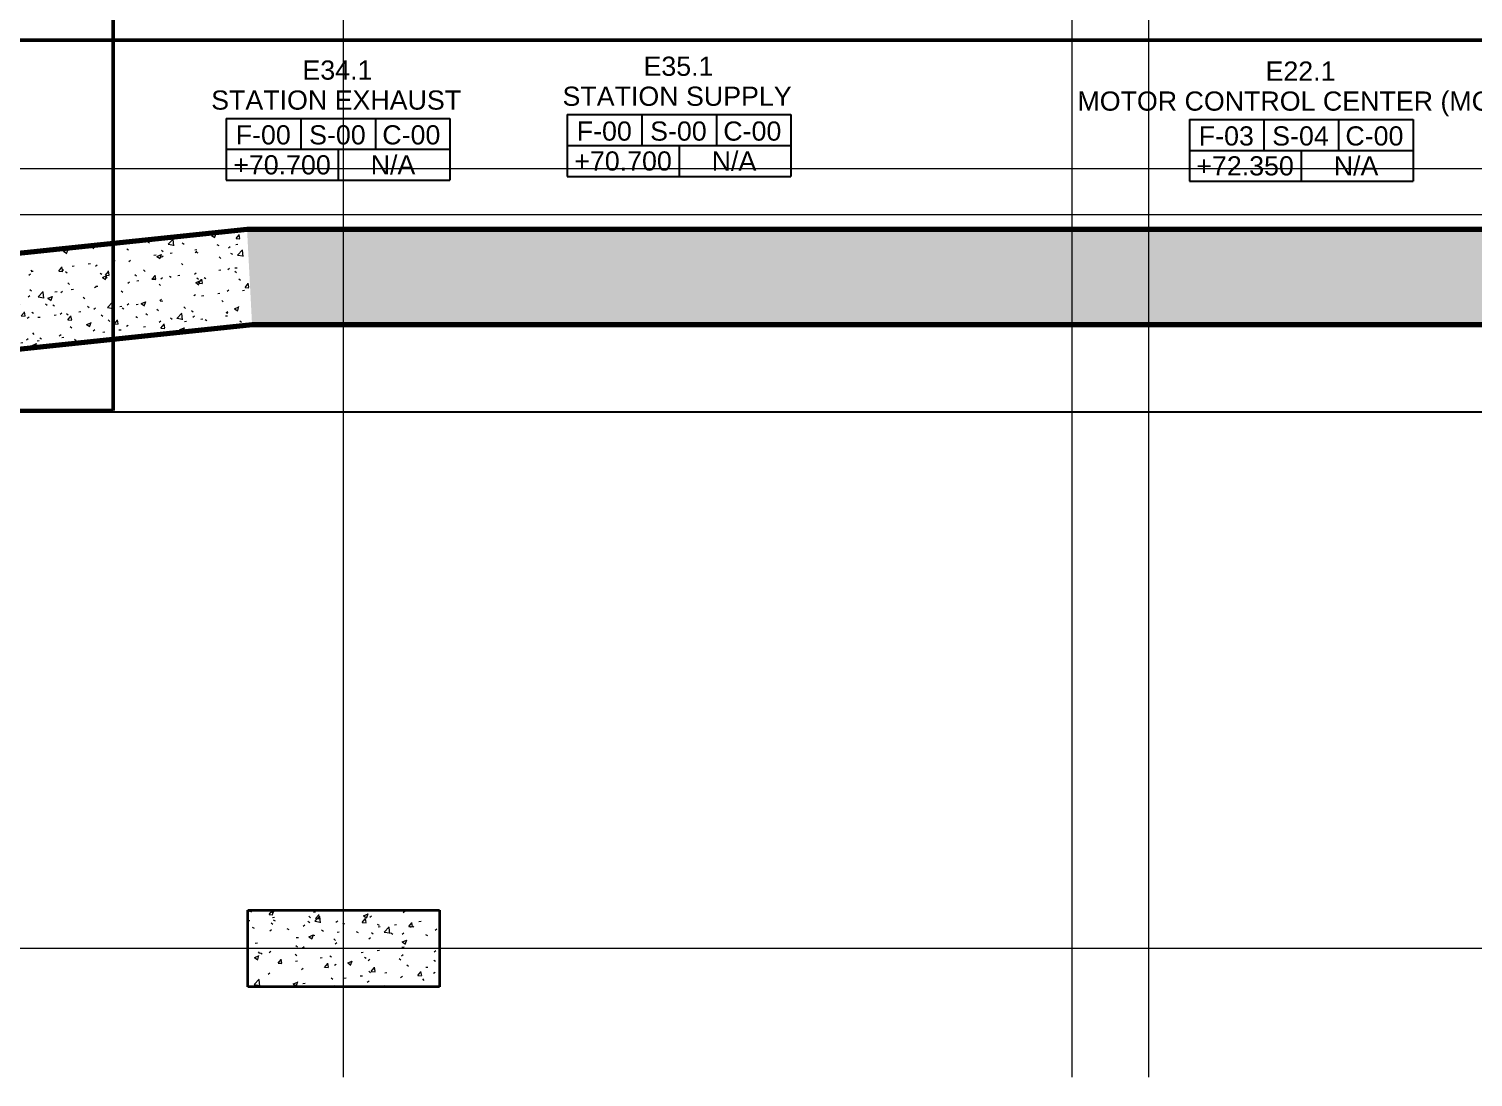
# Model space of a CAD drawing. Header units: millimetres. Extents: x -920221 to -841619, y -18676 to 22445.
# Drawn here: x -886408 to -863807, y -17806 to -1411 of the extents above; entities that cross this region are included whole.
import ezdxf
from ezdxf.xclip import XClip

# ---------------------------------------------------------------- set-up
doc = ezdxf.new("R2010")
doc.units = ezdxf.units.MM
doc.header["$XCLIPFRAME"] = 0
doc.linetypes.add('DPA_Grid _ Level 100', pattern=[10, 5.5, -1.6, 1.3, -1.6])
for name, color, linetype, lineweight in [('A-FLOR-E', 2, 'Continuous', 35), ('A-GENM', 1, 'Continuous', 9), ('A-ROOM-IDEN', 3, 'Continuous', 25), ('A-ROOM-LINE', 3, 'Continuous', 25), ('A-WALL', 5, 'Continuous', 35), ('A-WALL-PATT', 1, 'Continuous', 9), ('G-ANNO-SECL', 3, 'Continuous', 9), ('S-FNDN', 2, 'Continuous', 35), ('S-GRID', 251, 'Continuous', 9)]:
    doc.layers.add(name, color=color, linetype=linetype, lineweight=lineweight)
doc.styles.add('Arial_2', font='arial.ttf', dxfattribs={"height": 300})
pattern_1 = [(50, (0, 0), (728.7365, -63.75582), [76.2, -838.2]), (355, (0, 0), (-140.9716, 764.2276), [60.96, -670.56]), (100.451, (60.7, -5.3), (587.77, 700.46675), [64.76, -712.36]), (46.184, (0, 203.2), (1084.3162, -168.171), [114.3, -1257.3]), (96.636, (90.4, 189.2), (949.6099, 989.7098), [97.14, -1068.54]), (351.184, (0, 203.2), (949.6206, 989.7012), [91.44, -1005.84]), (21, (101.6, 152.4), (606.45787, -409.06057), [76.2, -838.2]), (326, (101.6, 152.4), (247.20834, 736.7529), [60.96, -670.56]), (71.451, (152.14, 118.3), (853.66825, 327.68547), [64.76, -712.36]), (37.5, (0, 0), (12.35469, 338.22012), [33.528, -628.904, 33.528, -647.192, -673.1]), (37.5, (0, 0), (12.35469, 338.22012), [-1343.152, 33.528, -639.572]), (7.5, (0, 0), (267.27887, 400.72213), [33.528, -354.584, 33.528, -613.664, -256.54]), (7.5, (0, 0), (267.27887, 400.72213), [-1035.304, 33.528, -223.012]), (327.5, (-226.57, 0), (542.36333, -22.915345), [33.528, -220.472, 33.528, -758.952, -1051.56]), (327.5, (-226.57, 0), (542.36333, -22.915345), [-1046.48, 33.528, -1018.032]), (317.5, (-328.17, 0), (592.51696, 101.7071), [33.528, -296.672, 33.528, -492.76, -746.76]), (317.5, (-328.17, 0), (592.51696, 101.7071), [-856.488, 33.528, -713.232])]

# ---------------------------------------------------------------- blocks, each defined once
blk = doc.blocks.new('DPA_Room Tag Box - Standard-4486259-4280-01 ENLARGED LOWER PLATFORM LEVEL - REFLECTED CEILING PLAN - SHEET 1')
at = {"layer": 'A-ROOM-LINE'}
for p, q in [((-17.5, -2.94), (-17.5, -12.6)), ((-17.5, -2.94), (17.5, -2.94)), ((-5.83, -2.94), (-5.83, -7.77)), ((5.83, -2.94), (5.83, -7.77)), ((17.5, -2.94), (17.5, -12.6)), ((-17.5, -7.77), (17.5, -7.77)), ((0, -7.77), (0, -12.6)), ((-17.5, -12.6), (17.5, -12.6))]:
    blk.add_line(p, q, dxfattribs=at)
blk = doc.blocks.new('*U192')
at = {"layer": 'S-GRID', "linetype": 'DPA_Grid _ Level 100'}
for p, q in [((-22800, -21384.7), (-22800, 16961.2)), ((-11400, -21384.7), (-11400, 16961.2)), ((-10198.1, -21384.7), (-10198.1, 16961.2)), ((12525, -7900), (-60212.9, -7900)), ((12525, -19375), (-60212.9, -19375))]:
    blk.add_line(p, q, dxfattribs=at)
blk = doc.blocks.new('Stucture Guage1 - Stucture Guage-9321021-4180-01 LOWER PLATFORM LEVEL - REFLECTED CEILING PLAN')
at = {"layer": 'A-GENM'}
blk.add_line((-857557, -3599), (-913837, -3599), dxfattribs=at)
blk = doc.blocks.new('C-1-PP19-AR-4180-01-B_20250908-040939_EXDOWNLIGHT')
at = {"layer": 'A-GENM'}
blk.add_blockref('Stucture Guage1 - Stucture Guage-9321021-4180-01 LOWER PLATFORM LEVEL - REFLECTED CEILING PLAN', (744682, -3579), dxfattribs=at)

msp = doc.modelspace()

# ---------------------------------------------------------------- hatches: boundary and pattern name
at = {"layer": 'A-WALL-PATT', "lineweight": 9}
h = msp.add_hatch(dxfattribs=at)
h.set_pattern_fill('FP_1', color=256, style=0, pattern_type=2)
h.set_pattern_definition(pattern_1)
h.paths.add_polyline_path([(-895810, -7401), (-882915, -6041), (-882994, -4541), (-895889, -5901)])
h = msp.add_hatch(dxfattribs=at)
h.set_pattern_fill('FP_1', color=256, style=0, pattern_type=2)
h.set_pattern_definition(pattern_1)
h.paths.add_polyline_path([(-846122, -6041), (-846122, -4541), (-882994, -4541), (-882915, -6041), (-881249, -6041)])
at = {"layer": 'S-FNDN', "lineweight": 9}
h = msp.add_hatch(dxfattribs=at)
h.set_pattern_fill('FP_1', color=256, style=0, pattern_type=2)
h.set_pattern_definition(pattern_1)
h.paths.add_polyline_path([(-882982, -16396), (-879982, -16396), (-879982, -15196), (-882982, -15196)])
h = msp.add_hatch(dxfattribs=at)
h.set_pattern_fill('FP_1', color=256, style=0, pattern_type=2)
h.set_pattern_definition(pattern_1)
h.paths.add_polyline_path([(-882982, -16396), (-879982, -16396), (-879982, -15196), (-882982, -15196)])

# ---------------------------------------------------------------- linework, layer by layer
at = {"color": 8}
msp.add_lwpolyline([(-915637, -7401), (-846122, -7401), (-846122, 17972), (-915637, 17972)], close=True, dxfattribs=at)
at = {"layer": 'A-FLOR-E'}
for p, q in [((-882994, -4541), (-895889, -5901)), ((-895889, -5901), (-882994, -4541)), ((-846122, -4541), (-882994, -4541)), ((-882994, -4541), (-846122, -4541))]:
    msp.add_line(p, q, dxfattribs=at)
at = {"layer": 'A-WALL', "color": 7, "lineweight": 70}
for p, q in [((-895889, -5901), (-882994, -4541)), ((-882994, -4541), (-846122, -4541)), ((-882915, -6041), (-895810, -7401)), ((-846122, -6041), (-882915, -6041))]:
    msp.add_line(p, q, dxfattribs=at)
at = {"layer": 'G-ANNO-SECL', "linetype": 'DPA_Grid _ Level 100', "lineweight": 50}
for p, q in [((-885090, 20634), (-885090, -7381)), ((-918410, -1588), (-844554, -1588)), ((-885090, -7381), (-893368, -7381))]:
    msp.add_line(p, q, dxfattribs=at)
at = {"layer": 'S-FNDN'}
for p, q in [((-882982, -16396), (-882982, -15196)), ((-882982, -15196), (-879982, -15196)), ((-879982, -15196), (-879982, -16396)), ((-879982, -16396), (-882982, -16396))]:
    msp.add_line(p, q, dxfattribs=at)

# ---------------------------------------------------------------- block references
msp.add_blockref('*U192', (-858682, 3579))
ref = msp.add_blockref('C-1-PP19-AR-4180-01-B_20250908-040939_EXDOWNLIGHT', (-744682, 3579))
XClip(ref).set_block_clipping_path([(-170955.0000000005, -10980.0029952963), (-101439.2544794675, 14393.0014498747)])
at = {"layer": 'A-ROOM-IDEN', "xscale": 99.99999999999993, "yscale": 99.99999999999993, "zscale": 99.99999999999993}
for p in [(-881568, -2517), (-876232, -2458), (-866497, -2534)]:
    msp.add_blockref('DPA_Room Tag Box - Standard-4486259-4280-01 ENLARGED LOWER PLATFORM LEVEL - REFLECTED CEILING PLAN - SHEET 1', p, dxfattribs=at)

# ---------------------------------------------------------------- texts
at = {"layer": 'A-ROOM-IDEN', "lineweight": 9, "char_height": 300, "attachment_point": 1, "style": 'Arial_2'}
for s, insert, width in [('E34.1', (-882127, -1905), 1354.85), ('E35.1', (-876790, -1845), 1354.85), ('E22.1', (-867056, -1921), 1354.85), ('STATION EXHAUST', (-883555, -2374), 4810.12), ('STATION SUPPLY', (-878057, -2314), 4417.3), ('MOTOR CONTROL CENTER (MCC)', (-869999, -2390), 8481.85), ('F-00', (-883171, -2918), 1058.23), ('S-00', (-882022, -2918), 1090.29), ('C-00', (-880877, -2918), 1114.35), ('F-00', (-877834, -2859), 1058.23), ('S-00', (-876686, -2859), 1090.29), ('C-00', (-875541, -2859), 1114.35), ('F-03', (-868100, -2935), 1058.23), ('S-04', (-866951, -2935), 1090.29), ('C-00', (-865806, -2935), 1114.35), ('+70.700', (-883210, -3387), 1883.97), ('N/A', (-881059, -3387), 857.81), ('+70.700', (-877873, -3327), 1883.97), ('N/A', (-875723, -3327), 857.81), ('N/A', (-865988, -3403), 857.81), ('+72.350', (-868139, -3403), 1883.97)]:
    msp.add_mtext(s, dxfattribs=dict(at, insert=insert, width=width))

doc.saveas('drawing.dxf')
